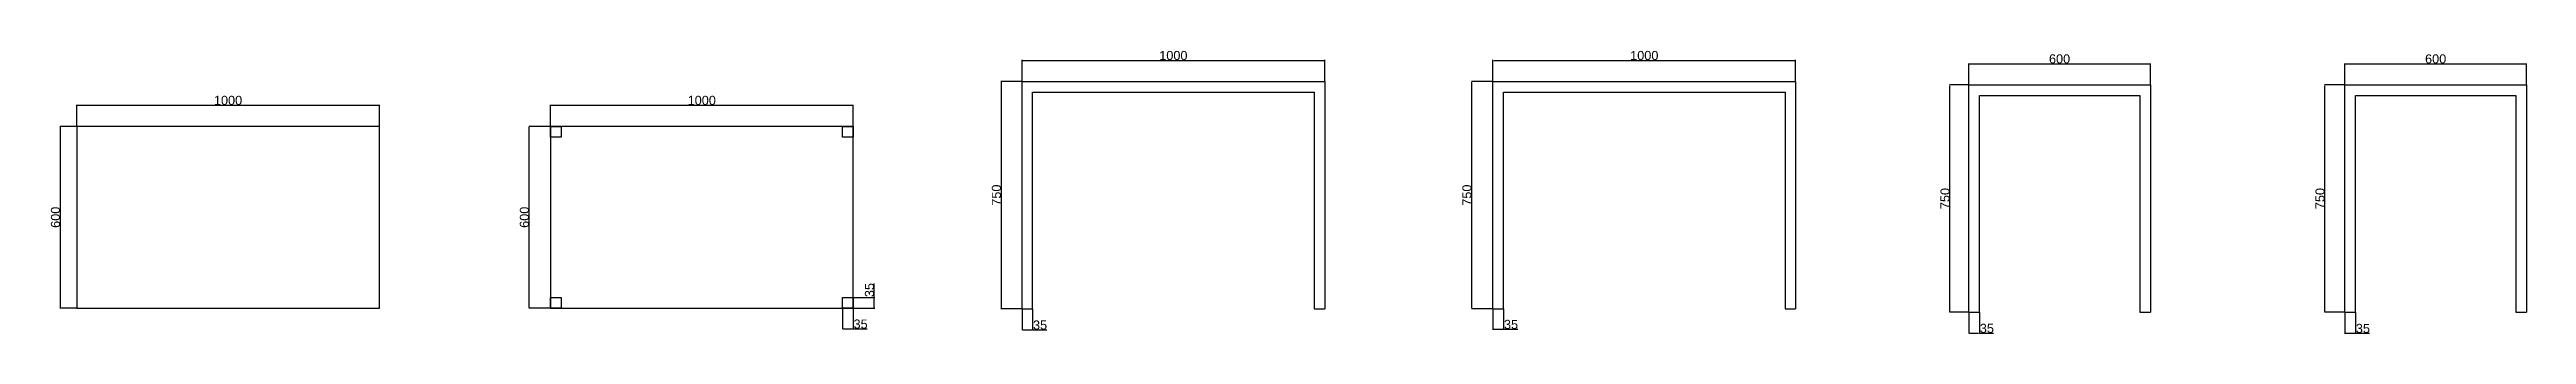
# Model space of a CAD drawing. Header units: millimetres. Extents: x 853 to 9036, y 850 to 1790.
import ezdxf

# ---------------------------------------------------------------- set-up
doc = ezdxf.new("R2010")
doc.units = ezdxf.units.MM
doc.layers.add('birou', color=12, linetype='Continuous')
doc.layers.add('cote', color=7, linetype='Continuous')
doc.styles.get("Standard").update_dxf_attribs({"font": 'arial.ttf'})
doc.dimstyles.new('ISO-25', dxfattribs={"dimtxt": 2.5, "dimasz": 2.5, "dimexe": 1.25, "dimexo": 0.625, "dimtad": 1, "dimtxsty": 'Standard', "dimcen": 2.5, "dimadec": 0, "dimazin": 0, "dimtfac": 1, "dimtmove": 0, "dimatfit": 3, "dimfxl": 1, "dimarcsym": 0})

# ---------------------------------------------------------------- blocks, each defined once
blk = doc.blocks.new('*D1')
at = {"layer": 'cote', "color": 0, "lineweight": -2, "transparency": 16777216}
for p, q in [((943.2, 1537.1), (943.2, 1607.7)), ((945.7, 1606.5), (1940.7, 1606.5)), ((1943.2, 1537.1), (1943.2, 1607.7))]:
    blk.add_line(p, q, dxfattribs=at)
at = {"layer": 'cote', "color": 0, "transparency": 16777216}
for points in [[(945.7, 1606.9), (945.7, 1606), (943.2, 1606.5)], [(1940.7, 1606.9), (1940.7, 1606), (1943.2, 1606.5)]]:
    blk.add_solid(points, dxfattribs=at)
at = {"layer": 'Defpoints', "color": 0, "transparency": 16777216}
for p in [(1943.2, 1606.5), (943.2, 1536.5), (1943.2, 1536.5)]:
    blk.add_point(p, dxfattribs=at)
at = {"layer": 'cote', "color": 0, "transparency": 16777216, "insert": (1443.2, 1622.4), "char_height": 30, "attachment_point": 5}
blk.add_mtext('1000', dxfattribs=at)
blk = doc.blocks.new('*D2')
at = {"layer": 'cote', "color": 0, "lineweight": -2, "transparency": 16777216}
for p, q in [((942.5, 1536.5), (887.8, 1536.5)), ((889, 1534), (889, 939)), ((942.5, 936.5), (887.8, 936.5))]:
    blk.add_line(p, q, dxfattribs=at)
at = {"layer": 'cote', "color": 0, "transparency": 16777216}
for points in [[(888.6, 1534), (889.5, 1534), (889, 1536.5)], [(888.6, 939), (889.5, 939), (889, 936.5)]]:
    blk.add_solid(points, dxfattribs=at)
at = {"layer": 'Defpoints', "color": 0, "transparency": 16777216}
for p in [(943.2, 1536.5), (889, 936.5), (943.2, 936.5)]:
    blk.add_point(p, dxfattribs=at)
at = {"layer": 'cote', "color": 0, "transparency": 16777216, "insert": (873.1, 1236.5), "char_height": 30, "attachment_point": 5, "rotation": 90}
blk.add_mtext('600', dxfattribs=at)
blk = doc.blocks.new('*D3')
at = {"layer": 'cote', "color": 0, "lineweight": -2, "transparency": 16777216}
for p, q in [((2507.6, 1536.5), (2437, 1536.5)), ((2438.2, 939), (2438.2, 1534)), ((2507.6, 936.5), (2437, 936.5))]:
    blk.add_line(p, q, dxfattribs=at)
at = {"layer": 'cote', "color": 0, "transparency": 16777216}
for points in [[(2437.8, 1534), (2438.6, 1534), (2438.2, 1536.5)], [(2437.8, 939), (2438.6, 939), (2438.2, 936.5)]]:
    blk.add_solid(points, dxfattribs=at)
at = {"layer": 'Defpoints', "color": 0, "transparency": 16777216}
for p in [(2438.2, 1536.5), (2508.2, 1536.5), (2508.2, 936.5)]:
    blk.add_point(p, dxfattribs=at)
at = {"layer": 'cote', "color": 0, "transparency": 16777216, "insert": (2422.3, 1236.5), "char_height": 30, "attachment_point": 5, "rotation": 90}
blk.add_mtext('600', dxfattribs=at)
blk = doc.blocks.new('*D4')
at = {"layer": 'cote', "color": 0, "lineweight": -2, "transparency": 16777216}
for p, q in [((2508.2, 1537.1), (2508.2, 1607.7)), ((2510.7, 1606.5), (3505.7, 1606.5)), ((3508.2, 1537.1), (3508.2, 1607.7))]:
    blk.add_line(p, q, dxfattribs=at)
at = {"layer": 'cote', "color": 0, "transparency": 16777216}
for points in [[(2510.7, 1606.9), (2510.7, 1606), (2508.2, 1606.5)], [(3505.7, 1606.9), (3505.7, 1606), (3508.2, 1606.5)]]:
    blk.add_solid(points, dxfattribs=at)
at = {"layer": 'Defpoints', "color": 0, "transparency": 16777216}
for p in [(3508.2, 1606.5), (2508.2, 1536.5), (3508.2, 1536.5)]:
    blk.add_point(p, dxfattribs=at)
at = {"layer": 'cote', "color": 0, "transparency": 16777216, "insert": (3008.2, 1622.4), "char_height": 30, "attachment_point": 5}
blk.add_mtext('1000', dxfattribs=at)
blk = doc.blocks.new('*D5')
at = {"layer": 'cote', "color": 0, "lineweight": -2, "transparency": 16777216}
for p, q in [((3473.2, 935.8), (3473.2, 866.6)), ((3508.2, 935.8), (3508.2, 866.6)), ((3475.7, 867.9), (3505.7, 867.9)), ((3508.2, 867.9), (3555.1, 867.9))]:
    blk.add_line(p, q, dxfattribs=at)
at = {"layer": 'cote', "color": 0, "transparency": 16777216}
for points in [[(3475.7, 868.3), (3475.7, 867.5), (3473.2, 867.9)], [(3505.7, 868.3), (3505.7, 867.5), (3508.2, 867.9)]]:
    blk.add_solid(points, dxfattribs=at)
at = {"layer": 'Defpoints', "color": 0, "transparency": 16777216}
for p in [(3473.2, 936.5), (3508.2, 936.5), (3508.2, 867.9)]:
    blk.add_point(p, dxfattribs=at)
at = {"layer": 'cote', "color": 0, "transparency": 16777216, "insert": (3532.9, 883.8), "char_height": 30, "attachment_point": 5}
blk.add_mtext('35', dxfattribs=at)
blk = doc.blocks.new('*D6')
at = {"layer": 'cote', "color": 0, "lineweight": -2, "transparency": 16777216}
for p, q in [((3578.2, 971.5), (3578.2, 1018.4)), ((3508.8, 971.5), (3579.5, 971.5)), ((3508.8, 936.5), (3579.5, 936.5)), ((3578.2, 939), (3578.2, 969))]:
    blk.add_line(p, q, dxfattribs=at)
at = {"layer": 'cote', "color": 0, "transparency": 16777216}
for points in [[(3577.8, 969), (3578.6, 969), (3578.2, 971.5)], [(3577.8, 939), (3578.6, 939), (3578.2, 936.5)]]:
    blk.add_solid(points, dxfattribs=at)
at = {"layer": 'Defpoints', "color": 0, "transparency": 16777216}
for p in [(3508.2, 971.5), (3508.2, 936.5), (3578.2, 971.5)]:
    blk.add_point(p, dxfattribs=at)
at = {"layer": 'cote', "color": 0, "transparency": 16777216, "insert": (3562.3, 996.2), "char_height": 30, "attachment_point": 5, "rotation": 90}
blk.add_mtext('35', dxfattribs=at)
blk = doc.blocks.new('*D7')
at = {"layer": 'cote', "color": 0, "lineweight": -2, "transparency": 16777216}
for p, q in [((4066.2, 934), (4066.2, 863.4)), ((4101.2, 934), (4101.2, 863.4)), ((4068.7, 864.6), (4098.7, 864.6)), ((4101.2, 864.6), (4148.1, 864.6))]:
    blk.add_line(p, q, dxfattribs=at)
at = {"layer": 'cote', "color": 0, "transparency": 16777216}
for points in [[(4068.7, 865), (4068.7, 864.2), (4066.2, 864.6)], [(4098.7, 865), (4098.7, 864.2), (4101.2, 864.6)]]:
    blk.add_solid(points, dxfattribs=at)
at = {"layer": 'Defpoints', "color": 0, "transparency": 16777216}
for p in [(4066.2, 934.6), (4101.2, 934.6), (4101.2, 864.6)]:
    blk.add_point(p, dxfattribs=at)
at = {"layer": 'cote', "color": 0, "transparency": 16777216, "insert": (4125.9, 880.6), "char_height": 30, "attachment_point": 5}
blk.add_mtext('35', dxfattribs=at)
blk = doc.blocks.new('*D8')
at = {"layer": 'cote', "color": 0, "lineweight": -2, "transparency": 16777216}
for p, q in [((4065.6, 1684.6), (3996.4, 1684.6)), ((3997.7, 1682.1), (3997.7, 937.1)), ((4065.6, 934.6), (3996.4, 934.6))]:
    blk.add_line(p, q, dxfattribs=at)
at = {"layer": 'cote', "color": 0, "transparency": 16777216}
for points in [[(3997.2, 1682.1), (3998.1, 1682.1), (3997.7, 1684.6)], [(3997.2, 937.1), (3998.1, 937.1), (3997.7, 934.6)]]:
    blk.add_solid(points, dxfattribs=at)
at = {"layer": 'Defpoints', "color": 0, "transparency": 16777216}
for p in [(4066.2, 1684.6), (3997.7, 934.6), (4066.2, 934.6)]:
    blk.add_point(p, dxfattribs=at)
at = {"layer": 'cote', "color": 0, "transparency": 16777216, "insert": (3981.7, 1309.6), "char_height": 30, "attachment_point": 5, "rotation": 90}
blk.add_mtext('750', dxfattribs=at)
blk = doc.blocks.new('*D9')
at = {"layer": 'cote', "color": 0, "lineweight": -2, "transparency": 16777216}
for p, q in [((4066.2, 1685.2), (4066.2, 1755.9)), ((4068.7, 1754.6), (5063.7, 1754.6)), ((5066.2, 1685.2), (5066.2, 1755.9))]:
    blk.add_line(p, q, dxfattribs=at)
at = {"layer": 'cote', "color": 0, "transparency": 16777216}
for points in [[(4068.7, 1755), (4068.7, 1754.2), (4066.2, 1754.6)], [(5063.7, 1755), (5063.7, 1754.2), (5066.2, 1754.6)]]:
    blk.add_solid(points, dxfattribs=at)
at = {"layer": 'Defpoints', "color": 0, "transparency": 16777216}
for p in [(5066.2, 1754.6), (4066.2, 1684.6), (5066.2, 1684.6)]:
    blk.add_point(p, dxfattribs=at)
at = {"layer": 'cote', "color": 0, "transparency": 16777216, "insert": (4566.2, 1770.5), "char_height": 30, "attachment_point": 5}
blk.add_mtext('1000', dxfattribs=at)
blk = doc.blocks.new('*D10')
at = {"layer": 'cote', "color": 0, "lineweight": -2, "transparency": 16777216}
for p, q in [((5622, 934), (5622, 865.4)), ((5657, 934), (5657, 865.4)), ((5624.5, 866.6), (5654.5, 866.6)), ((5657, 866.6), (5703.9, 866.6))]:
    blk.add_line(p, q, dxfattribs=at)
at = {"layer": 'cote', "color": 0, "transparency": 16777216}
for points in [[(5624.5, 867), (5624.5, 866.2), (5622, 866.6)], [(5654.5, 867), (5654.5, 866.2), (5657, 866.6)]]:
    blk.add_solid(points, dxfattribs=at)
at = {"layer": 'Defpoints', "color": 0, "transparency": 16777216}
for p in [(5622, 934.6), (5657, 934.6), (5657, 866.6)]:
    blk.add_point(p, dxfattribs=at)
at = {"layer": 'cote', "color": 0, "transparency": 16777216, "insert": (5681.7, 882.6), "char_height": 30, "attachment_point": 5}
blk.add_mtext('35', dxfattribs=at)
blk = doc.blocks.new('*D11')
at = {"layer": 'cote', "color": 0, "lineweight": -2, "transparency": 16777216}
for p, q in [((5621.4, 1684.6), (5550.7, 1684.6)), ((5552, 937.1), (5552, 1682.1)), ((5621.4, 934.6), (5550.7, 934.6))]:
    blk.add_line(p, q, dxfattribs=at)
at = {"layer": 'cote', "color": 0, "transparency": 16777216}
for points in [[(5551.6, 1682.1), (5552.4, 1682.1), (5552, 1684.6)], [(5551.6, 937.1), (5552.4, 937.1), (5552, 934.6)]]:
    blk.add_solid(points, dxfattribs=at)
at = {"layer": 'Defpoints', "color": 0, "transparency": 16777216}
for p in [(5552, 1684.6), (5622, 1684.6), (5622, 934.6)]:
    blk.add_point(p, dxfattribs=at)
at = {"layer": 'cote', "color": 0, "transparency": 16777216, "insert": (5536, 1309.6), "char_height": 30, "attachment_point": 5, "rotation": 90}
blk.add_mtext('750', dxfattribs=at)
blk = doc.blocks.new('*D12')
at = {"layer": 'cote', "color": 0, "lineweight": -2, "transparency": 16777216}
for p, q in [((5622, 1685.2), (5622, 1755.9)), ((5624.5, 1754.6), (6619.5, 1754.6)), ((6622, 1685.2), (6622, 1755.9))]:
    blk.add_line(p, q, dxfattribs=at)
at = {"layer": 'cote', "color": 0, "transparency": 16777216}
for points in [[(5624.5, 1755), (5624.5, 1754.2), (5622, 1754.6)], [(6619.5, 1755), (6619.5, 1754.2), (6622, 1754.6)]]:
    blk.add_solid(points, dxfattribs=at)
at = {"layer": 'Defpoints', "color": 0, "transparency": 16777216}
for p in [(6622, 1754.6), (5622, 1684.6), (6622, 1684.6)]:
    blk.add_point(p, dxfattribs=at)
at = {"layer": 'cote', "color": 0, "transparency": 16777216, "insert": (6122, 1770.5), "char_height": 30, "attachment_point": 5}
blk.add_mtext('1000', dxfattribs=at)
blk = doc.blocks.new('*D13')
at = {"layer": 'cote', "color": 0, "lineweight": -2, "transparency": 16777216}
for p, q in [((7194, 922.7), (7194, 852.5)), ((7229, 922.7), (7229, 852.5)), ((7196.5, 853.7), (7226.5, 853.7)), ((7229, 853.7), (7276, 853.7))]:
    blk.add_line(p, q, dxfattribs=at)
at = {"layer": 'cote', "color": 0, "transparency": 16777216}
for points in [[(7196.5, 854.2), (7196.5, 853.3), (7194, 853.7)], [(7226.5, 854.2), (7226.5, 853.3), (7229, 853.7)]]:
    blk.add_solid(points, dxfattribs=at)
at = {"layer": 'Defpoints', "color": 0, "transparency": 16777216}
for p in [(7194, 923.3), (7229, 923.3), (7229, 853.7)]:
    blk.add_point(p, dxfattribs=at)
at = {"layer": 'cote', "color": 0, "transparency": 16777216, "insert": (7253.8, 869.7), "char_height": 30, "attachment_point": 5}
blk.add_mtext('35', dxfattribs=at)
blk = doc.blocks.new('*D15')
at = {"layer": 'cote', "color": 0, "lineweight": -2, "transparency": 16777216}
for p, q in [((7193.4, 1673.3), (7130.4, 1673.3)), ((7131.6, 925.8), (7131.6, 1670.8)), ((7193.4, 923.3), (7130.4, 923.3))]:
    blk.add_line(p, q, dxfattribs=at)
at = {"layer": 'cote', "color": 0, "transparency": 16777216}
for points in [[(7131.2, 1670.8), (7132, 1670.8), (7131.6, 1673.3)], [(7131.2, 925.8), (7132, 925.8), (7131.6, 923.3)]]:
    blk.add_solid(points, dxfattribs=at)
at = {"layer": 'Defpoints', "color": 0, "transparency": 16777216}
for p in [(7131.6, 1673.3), (7194, 1673.3), (7194, 923.3)]:
    blk.add_point(p, dxfattribs=at)
at = {"layer": 'cote', "color": 0, "transparency": 16777216, "insert": (7115.7, 1298.3), "char_height": 30, "attachment_point": 5, "rotation": 90}
blk.add_mtext('750', dxfattribs=at)
blk = doc.blocks.new('*D16')
at = {"layer": 'cote', "color": 0, "lineweight": -2, "transparency": 16777216}
for p, q in [((7194, 1674), (7194, 1744.6)), ((7196.5, 1743.3), (7791.5, 1743.3)), ((7794, 1674), (7794, 1744.6))]:
    blk.add_line(p, q, dxfattribs=at)
at = {"layer": 'cote', "color": 0, "transparency": 16777216}
for points in [[(7196.5, 1743.7), (7196.5, 1742.9), (7194, 1743.3)], [(7791.5, 1743.7), (7791.5, 1742.9), (7794, 1743.3)]]:
    blk.add_solid(points, dxfattribs=at)
at = {"layer": 'Defpoints', "color": 0, "transparency": 16777216}
for p in [(7794, 1743.3), (7194, 1673.3), (7794, 1673.3)]:
    blk.add_point(p, dxfattribs=at)
at = {"layer": 'cote', "color": 0, "transparency": 16777216, "insert": (7494, 1759.3), "char_height": 30, "attachment_point": 5}
blk.add_mtext('600', dxfattribs=at)
blk = doc.blocks.new('*D18')
at = {"layer": 'cote', "color": 0, "lineweight": -2, "transparency": 16777216}
for p, q in [((8436.4, 922.7), (8436.4, 852.2)), ((8471.4, 922.7), (8471.4, 852.2)), ((8438.9, 853.5), (8468.9, 853.5)), ((8471.4, 853.5), (8518.4, 853.5))]:
    blk.add_line(p, q, dxfattribs=at)
at = {"layer": 'cote', "color": 0, "transparency": 16777216}
for points in [[(8438.9, 853.9), (8438.9, 853), (8436.4, 853.5)], [(8468.9, 853.9), (8468.9, 853), (8471.4, 853.5)]]:
    blk.add_solid(points, dxfattribs=at)
at = {"layer": 'Defpoints', "color": 0, "transparency": 16777216}
for p in [(8436.4, 923.3), (8471.4, 923.3), (8471.4, 853.5)]:
    blk.add_point(p, dxfattribs=at)
at = {"layer": 'cote', "color": 0, "transparency": 16777216, "insert": (8496.1, 869.4), "char_height": 30, "attachment_point": 5}
blk.add_mtext('35', dxfattribs=at)
blk = doc.blocks.new('*D19')
at = {"layer": 'cote', "color": 0, "lineweight": -2, "transparency": 16777216}
for p, q in [((8435.8, 1673.3), (8369.1, 1673.3)), ((8370.4, 925.8), (8370.4, 1670.8)), ((8435.8, 923.3), (8369.1, 923.3))]:
    blk.add_line(p, q, dxfattribs=at)
at = {"layer": 'cote', "color": 0, "transparency": 16777216}
for points in [[(8369.9, 1670.8), (8370.8, 1670.8), (8370.4, 1673.3)], [(8369.9, 925.8), (8370.8, 925.8), (8370.4, 923.3)]]:
    blk.add_solid(points, dxfattribs=at)
at = {"layer": 'Defpoints', "color": 0, "transparency": 16777216}
for p in [(8370.4, 1673.3), (8436.4, 1673.3), (8436.4, 923.3)]:
    blk.add_point(p, dxfattribs=at)
at = {"layer": 'cote', "color": 0, "transparency": 16777216, "insert": (8354.4, 1298.3), "char_height": 30, "attachment_point": 5, "rotation": 90}
blk.add_mtext('750', dxfattribs=at)
blk = doc.blocks.new('*D20')
at = {"layer": 'cote', "color": 0, "lineweight": -2, "transparency": 16777216}
for p, q in [((8436.4, 1674), (8436.4, 1744.6)), ((8438.9, 1743.3), (9033.9, 1743.3)), ((9036.4, 1674), (9036.4, 1744.6))]:
    blk.add_line(p, q, dxfattribs=at)
at = {"layer": 'cote', "color": 0, "transparency": 16777216}
for points in [[(8438.9, 1743.7), (8438.9, 1742.9), (8436.4, 1743.3)], [(9033.9, 1743.7), (9033.9, 1742.9), (9036.4, 1743.3)]]:
    blk.add_solid(points, dxfattribs=at)
at = {"layer": 'Defpoints', "color": 0, "transparency": 16777216}
for p in [(9036.4, 1743.3), (8436.4, 1673.3), (9036.4, 1673.3)]:
    blk.add_point(p, dxfattribs=at)
at = {"layer": 'cote', "color": 0, "transparency": 16777216, "insert": (8736.4, 1759.3), "char_height": 30, "attachment_point": 5}
blk.add_mtext('600', dxfattribs=at)

msp = doc.modelspace()

# ---------------------------------------------------------------- linework, layer by layer
at = {"layer": 'birou'}
for p, q in [((4066.212, 934.602), (4066.212, 1684.602)), ((4066.212, 1684.602), (5066.212, 1684.602)), ((4101.212, 934.602), (4101.212, 1649.602)), ((4101.212, 1649.602), (5031.212, 1649.602)), ((5031.212, 1649.602), (5031.212, 934.602)), ((5066.212, 1684.602), (5066.212, 934.602)), ((5621.98, 934.602), (5621.98, 1684.602)), ((5621.98, 1684.602), (6621.98, 1684.602)), ((5656.98, 934.602), (5656.98, 1649.602)), ((5656.98, 1649.602), (6586.98, 1649.602)), ((6586.98, 1649.602), (6586.98, 934.602)), ((6621.98, 1684.602), (6621.98, 934.602)), ((7194.047, 923.327), (7194.047, 1673.327)), ((7194.047, 1673.327), (7794.047, 1673.327)), ((7229.047, 923.327), (7229.047, 1638.327)), ((7229.047, 1638.327), (7759.047, 1638.327)), ((7759.047, 1638.327), (7759.047, 923.327)), ((7794.047, 1673.327), (7794.047, 923.327)), ((8436.427, 923.327), (8436.427, 1673.327)), ((8436.427, 1673.327), (9036.427, 1673.327)), ((8471.427, 923.327), (8471.427, 1638.327)), ((8471.427, 1638.327), (9001.427, 1638.327)), ((9001.427, 1638.327), (9001.427, 923.327)), ((9036.427, 1673.327), (9036.427, 923.327)), ((4066.212, 934.602), (4101.212, 934.602)), ((5031.212, 934.602), (5066.212, 934.602)), ((5621.98, 934.602), (5656.98, 934.602)), ((6586.98, 934.602), (6621.98, 934.602)), ((7194.047, 923.327), (7229.047, 923.327)), ((7759.047, 923.327), (7794.047, 923.327)), ((8436.427, 923.327), (8471.427, 923.327)), ((9001.427, 923.327), (9036.427, 923.327))]:
    msp.add_line(p, q, dxfattribs=at)
for points in [[(943.172, 936.463), (1943.172, 936.463), (1943.172, 1536.463), (943.172, 1536.463)], [(2508.203, 936.463), (3508.203, 936.463), (3508.203, 1536.463), (2508.203, 1536.463)], [(2508.203, 1536.463), (2543.203, 1536.463), (2543.203, 1501.463), (2508.203, 1501.463)], [(3473.203, 1536.463), (3508.203, 1536.463), (3508.203, 1501.463), (3473.203, 1501.463)], [(2508.203, 971.463), (2543.203, 971.463), (2543.203, 936.463), (2508.203, 936.463)], [(3473.203, 971.463), (3508.203, 971.463), (3508.203, 936.463), (3473.203, 936.463)]]:
    msp.add_lwpolyline(points, close=True, dxfattribs=at)

# ---------------------------------------------------------------- dimensions: what is measured, and where the dimension line sits
at = {"layer": 'cote'}
for base, p1, p2, picture, middle in [((5066.212, 1754.602), (4066.212, 1684.602), (5066.212, 1684.602), '*D9', (4566.212, 1770.544)), ((6621.98, 1754.602), (5621.98, 1684.602), (6621.98, 1684.602), '*D12', (6121.98, 1770.544)), ((7794.047, 1743.327), (7194.047, 1673.327), (7794.047, 1673.327), '*D16', (7494.047, 1759.269)), ((9036.427, 1743.327), (8436.427, 1673.327), (9036.427, 1673.327), '*D20', (8736.427, 1759.269)), ((1943.172, 1606.463), (943.172, 1536.463), (1943.172, 1536.463), '*D1', (1443.172, 1622.405)), ((3508.203, 1606.463), (2508.203, 1536.463), (3508.203, 1536.463), '*D4', (3008.203, 1622.405)), ((3508.203, 867.883), (3473.203, 936.463), (3508.203, 936.463), '*D5', (3532.917, 883.836)), ((4101.212, 864.602), (4066.212, 934.602), (4101.212, 934.602), '*D7', (4125.926, 880.554)), ((5656.98, 866.624), (5621.98, 934.602), (5656.98, 934.602), '*D10', (5681.694, 882.577)), ((7229.047, 853.747), (7194.047, 923.327), (7229.047, 923.327), '*D13', (7253.761, 869.699)), ((8471.427, 853.463), (8436.427, 923.327), (8471.427, 923.327), '*D18', (8496.141, 869.415))]:
    dim = msp.add_linear_dim(base=base, p1=p1, p2=p2, dimstyle='ISO-25', override={"dimtxt": 30}, dxfattribs=at)
    dim.commit()
    dim.dimension.update_dxf_attribs({"geometry": picture, "text_midpoint": middle})
for base, p1, p2, picture, middle in [((3997.658, 934.602), (4066.212, 1684.602), (4066.212, 934.602), '*D8', (3981.716, 1309.602)), ((5551.98, 1684.602), (5621.98, 934.602), (5621.98, 1684.602), '*D11', (5536.038, 1309.602)), ((7131.624, 1673.327), (7194.047, 923.327), (7194.047, 1673.327), '*D15', (7115.681, 1298.327)), ((8370.351, 1673.327), (8436.427, 923.327), (8436.427, 1673.327), '*D19', (8354.409, 1298.327)), ((889.04, 936.463), (943.172, 1536.463), (943.172, 936.463), '*D2', (873.098, 1236.463)), ((2438.203, 1536.463), (2508.203, 936.463), (2508.203, 1536.463), '*D3', (2422.261, 1236.463)), ((3578.203, 971.463), (3508.203, 936.463), (3508.203, 971.463), '*D6', (3562.251, 996.177))]:
    dim = msp.add_linear_dim(base=base, p1=p1, p2=p2, angle=90, dimstyle='ISO-25', override={"dimtxt": 30}, dxfattribs=at)
    dim.commit()
    dim.dimension.update_dxf_attribs({"geometry": picture, "text_midpoint": middle})

doc.saveas('drawing.dxf')
